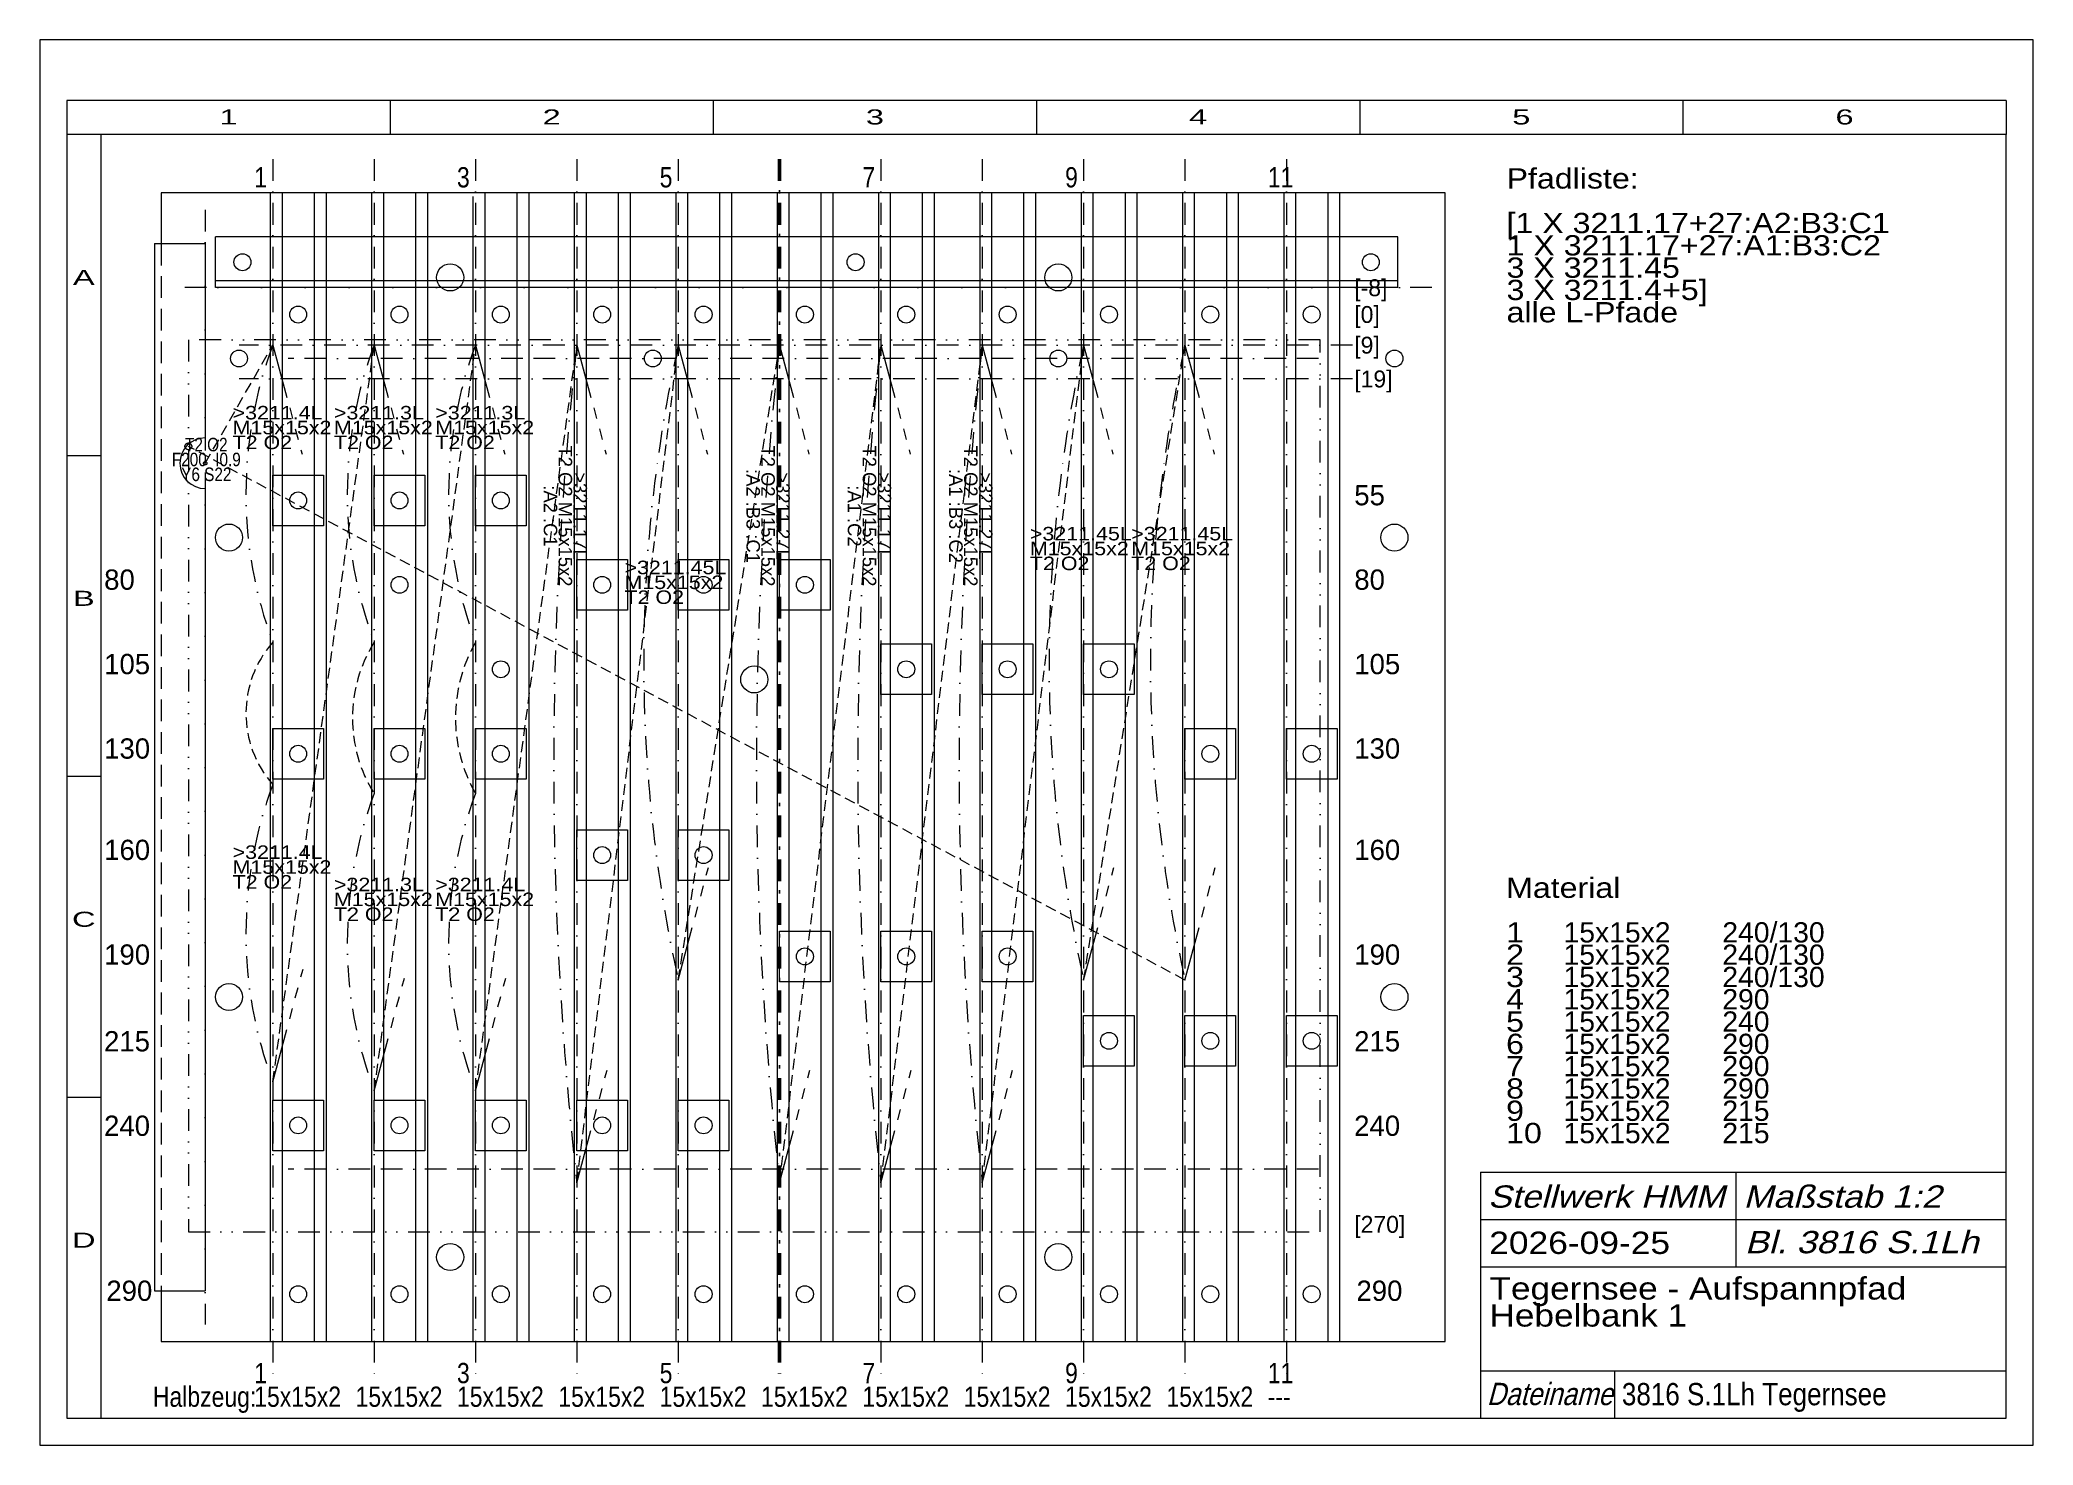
# Model space of a CAD drawing. Extents: x 2 to 592, y 2 to 418.
import ezdxf
from ezdxf.enums import TextEntityAlignment as Align

# ---------------------------------------------------------------- set-up
doc = ezdxf.new("R2010")
doc.units = 0
doc.header["$LTSCALE"] = 12.853353
for name, pattern in [('BORDER', [1.75, 0.5, -0.25, 0.5, -0.25, 0, -0.25]), ('DASHDOT', [1, 0.5, -0.25, 0, -0.25]), ('DASHED', [0.75, 0.5, -0.25]), ('DIVIDE', [1.25, 0.5, -0.25, 0, -0.25, 0, -0.25]), ('HIDDEN', [0.375, 0.25, -0.125]), ('PHANTOM', [2.5, 1.25, -0.25, 0.25, -0.25, 0.25, -0.25])]:
    doc.linetypes.add(name, pattern=pattern)
for name, color, linetype, lineweight in [('3816_1L', 30, 'CONTINUOUS', 13), ('BESCHRIFTUNG', 7, 'CONTINUOUS', 25), ('FRÄSPFADE', 30, 'CONTINUOUS', 0), ('KONSTRUKTION', 7, 'CONTINUOUS', 0), ('MITTELLINIEN', 5, 'DASHDOT', 13), ('STANDARD', 7, 'CONTINUOUS', 0)]:
    doc.layers.add(name, color=color, linetype=linetype, lineweight=lineweight)
doc.styles.add('Arial', font='arial.ttf')

msp = doc.modelspace()

# ---------------------------------------------------------------- linework, layer by layer
at = {"layer": '3816_1L', "linetype": 'HIDDEN'}
for p, q in [((50.95, 292.67), (70.95, 327.67)), ((70.95, 109.57), (100.95, 327.67)), ((100.95, 106.87), (130.95, 327.67)), ((130.95, 106.87), (160.95, 327.67)), ((160.95, 79.67), (190.95, 327.67)), ((190.95, 139.67), (220.95, 327.67)), ((220.95, 79.67), (250.95, 327.67)), ((250.95, 79.67), (280.95, 327.67)), ((280.95, 79.67), (310.95, 327.67)), ((310.95, 139.67), (340.95, 327.67)), ((340.95, 139.67), (45.95, 297.67))]:
    msp.add_line(p, q, dxfattribs=at)
at = {"layer": '3816_1L', "linetype": 'PHANTOM'}
for p, q in [((70.95, 327.67), (79.6, 295.39)), ((100.95, 327.67), (109.6, 295.39)), ((130.95, 327.67), (139.6, 295.39)), ((160.95, 327.67), (169.6, 295.39)), ((190.95, 327.67), (199.6, 295.39)), ((220.95, 327.67), (229.6, 295.39)), ((250.95, 327.67), (259.6, 295.39)), ((280.95, 327.67), (289.6, 295.39)), ((310.95, 327.67), (319.6, 295.39)), ((340.95, 327.67), (349.6, 295.39)), ((190.95, 139.67), (199.89, 173.03)), ((310.95, 139.67), (319.89, 173.03)), ((340.95, 139.67), (349.89, 173.03)), ((70.95, 109.57), (79.89, 142.93)), ((100.95, 106.87), (109.89, 140.24)), ((130.95, 106.87), (139.89, 140.24)), ((160.95, 79.67), (169.89, 113.03)), ((220.95, 79.67), (229.89, 113.03)), ((250.95, 79.67), (259.89, 113.03)), ((280.95, 79.67), (289.89, 113.03))]:
    msp.add_line(p, q, dxfattribs=at)
for centre, radius in [((45.95, 297.67), 1), ((50.95, 292.67), 0.5)]:
    msp.add_circle(centre, radius, dxfattribs=at)
at = {"layer": '3816_1L', "linetype": 'DASHDOT'}
for centre, radius, start, end in [((188.67, 283.66), 125.68, 159.50617, 200.49383), ((218.67, 283.66), 125.68, 159.50617, 200.49383), ((248.67, 283.66), 125.68, 159.50617, 200.49383), ((1278.85, 203.67), 1124.76, 173.6705, 186.3295), ((618.14, 233.67), 437.41, 167.59045, 192.40955), ((1338.85, 203.67), 1124.76, 173.6705, 186.3295), ((1368.85, 203.67), 1124.76, 173.6705, 186.3295), ((1398.85, 203.67), 1124.76, 173.6705, 186.3295), ((738.14, 233.67), 437.41, 167.59045, 192.40955), ((768.14, 233.67), 437.41, 167.59045, 192.40955), ((188.67, 153.57), 125.68, 159.50617, 200.49383), ((218.67, 150.87), 125.68, 159.50617, 200.49383), ((248.67, 150.87), 125.68, 159.50617, 200.49383)]:
    msp.add_arc(centre, radius, start, end, dxfattribs=at)
at = {"layer": '3816_1L', "linetype": 'HIDDEN'}
for centre, radius, start, end in [((94.81, 218.62), 31.82, 138.58927, 221.41073), ((136.82, 217.27), 42.29, 148.02579, 211.97421), ((170.12, 217.27), 45.12, 150.24391, 209.75609)]:
    msp.add_arc(centre, radius, start, end, dxfattribs=at)
at = {"layer": 'FRÄSPFADE', "linetype": 'DIVIDE', "lineweight": 20}
for p, q in [((380.95, 329.17), (45.95, 329.17)), ((45.95, 329.17), (45.95, 65.17)), ((380.95, 65.17), (380.95, 329.17)), ((45.95, 65.17), (380.95, 65.17))]:
    msp.add_line(p, q, dxfattribs=at)
at = {"layer": 'KONSTRUKTION', "color": 8}
for p, q in [((417.95, 372.67), (37.95, 372.67)), ((37.95, 372.67), (37.95, 357.67)), ((70.2, 372.67), (70.2, 32.67)), ((73.7, 372.67), (73.7, 32.67)), ((83.2, 372.67), (83.2, 32.67)), ((86.7, 372.67), (86.7, 32.67)), ((100.2, 372.67), (100.2, 32.67)), ((103.7, 372.67), (103.7, 32.67)), ((113.2, 372.67), (113.2, 32.67)), ((116.7, 372.67), (116.7, 32.67)), ((133.7, 372.67), (133.7, 32.67)), ((143.2, 372.67), (143.2, 32.67)), ((146.7, 372.67), (146.7, 32.67)), ((160.2, 372.67), (160.2, 32.67)), ((163.7, 372.67), (163.7, 32.67)), ((173.2, 372.67), (173.2, 32.67)), ((176.7, 372.67), (176.7, 32.67)), ((190.2, 372.67), (190.2, 32.67)), ((193.7, 372.67), (193.7, 32.67)), ((203.2, 372.67), (203.2, 32.67)), ((206.7, 372.67), (206.7, 32.67)), ((220.2, 372.67), (220.2, 32.67)), ((223.7, 372.67), (223.7, 32.67)), ((233.2, 372.67), (233.2, 32.67)), ((236.7, 372.67), (236.7, 32.67)), ((250.2, 372.67), (250.2, 32.67)), ((253.7, 372.67), (253.7, 32.67)), ((263.2, 372.67), (263.2, 32.67)), ((266.7, 372.67), (266.7, 32.67)), ((280.2, 372.67), (280.2, 32.67)), ((283.7, 372.67), (283.7, 32.67)), ((293.2, 372.67), (293.2, 32.67)), ((296.7, 372.67), (296.7, 32.67)), ((310.2, 372.67), (310.2, 32.67)), ((313.7, 372.67), (313.7, 32.67)), ((323.2, 372.67), (323.2, 32.67)), ((326.7, 372.67), (326.7, 32.67)), ((340.2, 372.67), (340.2, 32.67)), ((343.7, 372.67), (343.7, 32.67)), ((353.2, 372.67), (353.2, 32.67)), ((356.7, 372.67), (356.7, 32.67)), ((370.2, 372.67), (370.2, 32.67)), ((373.7, 372.67), (373.7, 32.67)), ((383.2, 372.67), (383.2, 32.67)), ((386.7, 372.67), (386.7, 32.67)), ((417.95, 32.67), (417.95, 372.67)), ((130.2, 371.67), (130.2, 32.67)), ((35.95, 357.67), (35.95, 47.67)), ((35.95, 357.67), (50.95, 357.67)), ((50.95, 357.67), (50.95, 300.17)), ((403.95, 359.67), (53.95, 359.67)), ((53.95, 344.67), (53.95, 359.67)), ((403.95, 344.67), (403.95, 359.67)), ((403.95, 346.67), (53.95, 346.67)), ((403.95, 344.67), (53.95, 344.67)), ((50.95, 285.17), (50.95, 47.67)), ((35.95, 47.67), (50.95, 47.67)), ((37.95, 47.67), (37.95, 32.67)), ((37.95, 32.67), (417.95, 32.67))]:
    msp.add_line(p, q, dxfattribs=at)
at = {"layer": 'KONSTRUKTION', "color": 8, "linetype": 'DASHED'}
msp.add_line((37.95, 357.67), (37.95, 47.67), dxfattribs=at)
at = {"layer": 'KONSTRUKTION', "color": 8, "linetype": 'BORDER'}
for p, q in [((380.5, 323.67), (75.5, 323.67)), ((380.5, 83.67), (75.5, 83.67))]:
    msp.add_line(p, q, dxfattribs=at)
at = {"layer": 'KONSTRUKTION', "color": 252}
for p, q in [((70.95, 289.17), (85.95, 289.17)), ((70.95, 274.17), (70.95, 289.17)), ((85.95, 289.17), (85.95, 274.17)), ((100.95, 274.17), (100.95, 289.17)), ((100.95, 289.17), (115.95, 289.17)), ((115.95, 289.17), (115.95, 274.17)), ((130.95, 274.17), (130.95, 289.17)), ((130.95, 289.17), (145.95, 289.17)), ((145.95, 289.17), (145.95, 274.17)), ((85.95, 274.17), (70.95, 274.17)), ((115.95, 274.17), (100.95, 274.17)), ((145.95, 274.17), (130.95, 274.17)), ((160.95, 249.17), (160.95, 264.17)), ((160.95, 264.17), (175.95, 264.17)), ((175.95, 264.17), (175.95, 249.17)), ((190.95, 249.17), (190.95, 264.17)), ((190.95, 264.17), (205.95, 264.17)), ((205.95, 264.17), (205.95, 249.17)), ((220.95, 264.17), (235.95, 264.17)), ((220.95, 249.17), (220.95, 264.17)), ((235.95, 264.17), (235.95, 249.17)), ((175.95, 249.17), (160.95, 249.17)), ((205.95, 249.17), (190.95, 249.17)), ((235.95, 249.17), (220.95, 249.17)), ((250.95, 224.17), (250.95, 239.17)), ((250.95, 239.17), (265.95, 239.17)), ((265.95, 239.17), (265.95, 224.17)), ((280.95, 224.17), (280.95, 239.17)), ((280.95, 239.17), (295.95, 239.17)), ((295.95, 239.17), (295.95, 224.17)), ((310.95, 239.17), (325.95, 239.17)), ((310.95, 224.17), (310.95, 239.17)), ((325.95, 239.17), (325.95, 224.17)), ((265.95, 224.17), (250.95, 224.17)), ((295.95, 224.17), (280.95, 224.17)), ((325.95, 224.17), (310.95, 224.17)), ((70.95, 199.17), (70.95, 214.17)), ((70.95, 214.17), (85.95, 214.17)), ((85.95, 214.17), (85.95, 199.17)), ((100.95, 199.17), (100.95, 214.17)), ((100.95, 214.17), (115.95, 214.17)), ((115.95, 214.17), (115.95, 199.17)), ((130.95, 214.17), (145.95, 214.17)), ((130.95, 199.17), (130.95, 214.17)), ((145.95, 214.17), (145.95, 199.17)), ((340.95, 199.17), (340.95, 214.17)), ((340.95, 214.17), (355.95, 214.17)), ((355.95, 214.17), (355.95, 199.17)), ((370.95, 199.17), (370.95, 214.17)), ((370.95, 214.17), (385.95, 214.17)), ((385.95, 214.17), (385.95, 199.17)), ((85.95, 199.17), (70.95, 199.17)), ((115.95, 199.17), (100.95, 199.17)), ((145.95, 199.17), (130.95, 199.17)), ((355.95, 199.17), (340.95, 199.17)), ((385.95, 199.17), (370.95, 199.17)), ((160.95, 169.17), (160.95, 184.17)), ((160.95, 184.17), (175.95, 184.17)), ((175.95, 184.17), (175.95, 169.17)), ((190.95, 169.17), (190.95, 184.17)), ((190.95, 184.17), (205.95, 184.17)), ((205.95, 184.17), (205.95, 169.17)), ((175.95, 169.17), (160.95, 169.17)), ((205.95, 169.17), (190.95, 169.17)), ((220.95, 139.17), (220.95, 154.17)), ((220.95, 154.17), (235.95, 154.17)), ((235.95, 154.17), (235.95, 139.17)), ((250.95, 139.17), (250.95, 154.17)), ((250.95, 154.17), (265.95, 154.17)), ((265.95, 154.17), (265.95, 139.17)), ((280.95, 154.17), (295.95, 154.17)), ((280.95, 139.17), (280.95, 154.17)), ((295.95, 154.17), (295.95, 139.17)), ((235.95, 139.17), (220.95, 139.17)), ((265.95, 139.17), (250.95, 139.17)), ((295.95, 139.17), (280.95, 139.17)), ((310.95, 114.17), (310.95, 129.17)), ((310.95, 129.17), (325.95, 129.17)), ((325.95, 129.17), (325.95, 114.17)), ((340.95, 114.17), (340.95, 129.17)), ((340.95, 129.17), (355.95, 129.17)), ((355.95, 129.17), (355.95, 114.17)), ((370.95, 129.17), (385.95, 129.17)), ((370.95, 114.17), (370.95, 129.17)), ((385.95, 129.17), (385.95, 114.17)), ((325.95, 114.17), (310.95, 114.17)), ((355.95, 114.17), (340.95, 114.17)), ((385.95, 114.17), (370.95, 114.17)), ((70.95, 89.17), (70.95, 104.17)), ((70.95, 104.17), (85.95, 104.17)), ((85.95, 104.17), (85.95, 89.17)), ((100.95, 89.17), (100.95, 104.17)), ((100.95, 104.17), (115.95, 104.17)), ((115.95, 104.17), (115.95, 89.17)), ((130.95, 104.17), (145.95, 104.17)), ((130.95, 89.17), (130.95, 104.17)), ((145.95, 104.17), (145.95, 89.17)), ((160.95, 89.17), (160.95, 104.17)), ((160.95, 104.17), (175.95, 104.17)), ((175.95, 104.17), (175.95, 89.17)), ((190.95, 89.17), (190.95, 104.17)), ((190.95, 104.17), (205.95, 104.17)), ((205.95, 104.17), (205.95, 89.17)), ((85.95, 89.17), (70.95, 89.17)), ((115.95, 89.17), (100.95, 89.17)), ((145.95, 89.17), (130.95, 89.17)), ((175.95, 89.17), (160.95, 89.17)), ((205.95, 89.17), (190.95, 89.17))]:
    msp.add_line(p, q, dxfattribs=at)
at = {"layer": 'KONSTRUKTION', "color": 8}
for centre, radius in [((61.95, 352.17), 2.5), ((243.45, 352.17), 2.5), ((395.95, 352.17), 2.5), ((123.45, 347.67), 4), ((303.45, 347.67), 4), ((78.45, 336.67), 2.5), ((78.45, 336.67), 2.5), ((108.45, 336.67), 2.5), ((108.45, 336.67), 2.5), ((138.45, 336.67), 2.5), ((138.45, 336.67), 2.5), ((168.45, 336.67), 2.5), ((168.45, 336.67), 2.5), ((198.45, 336.67), 2.5), ((198.45, 336.67), 2.5), ((228.45, 336.67), 2.5), ((228.45, 336.67), 2.5), ((258.45, 336.67), 2.5), ((258.45, 336.67), 2.5), ((288.45, 336.67), 2.5), ((288.45, 336.67), 2.5), ((318.45, 336.67), 2.5), ((318.45, 336.67), 2.5), ((348.45, 336.67), 2.5), ((348.45, 336.67), 2.5), ((378.45, 336.67), 2.5), ((378.45, 336.67), 2.5), ((60.95, 323.67), 2.5), ((183.45, 323.67), 2.5), ((303.45, 323.67), 2.5), ((402.95, 323.67), 2.5), ((78.45, 281.67), 2.5), ((78.45, 281.67), 2.5), ((108.45, 281.67), 2.5), ((108.45, 281.67), 2.5), ((138.45, 281.67), 2.5), ((138.45, 281.67), 2.5), ((57.97, 270.67), 4), ((402.95, 270.67), 4), ((108.45, 256.67), 2.5), ((168.45, 256.67), 2.5), ((168.45, 256.67), 2.5), ((198.45, 256.67), 2.5), ((198.45, 256.67), 2.5), ((228.45, 256.67), 2.5), ((138.45, 231.67), 2.5), ((213.45, 228.67), 4), ((258.45, 231.67), 2.5), ((288.45, 231.67), 2.5), ((288.45, 231.67), 2.5), ((318.45, 231.67), 2.5), ((318.45, 231.67), 2.5), ((78.45, 206.67), 2.5), ((78.45, 206.67), 2.5), ((108.45, 206.67), 2.5), ((108.45, 206.67), 2.5), ((138.45, 206.67), 2.5), ((138.45, 206.67), 2.5), ((348.45, 206.67), 2.5), ((348.45, 206.67), 2.5), ((378.45, 206.67), 2.5), ((378.45, 206.67), 2.5), ((168.45, 176.67), 2.5), ((168.45, 176.67), 2.5), ((198.45, 176.67), 2.5), ((198.45, 176.67), 2.5), ((228.45, 146.67), 2.5), ((228.45, 146.67), 2.5), ((258.45, 146.67), 2.5), ((258.45, 146.67), 2.5), ((288.45, 146.67), 2.5), ((288.45, 146.67), 2.5), ((57.97, 134.67), 4), ((402.95, 134.67), 4), ((318.45, 121.67), 2.5), ((318.45, 121.67), 2.5), ((348.45, 121.67), 2.5), ((348.45, 121.67), 2.5), ((378.45, 121.67), 2.5), ((378.45, 121.67), 2.5), ((78.45, 96.67), 2.5), ((78.45, 96.67), 2.5), ((108.45, 96.67), 2.5), ((108.45, 96.67), 2.5), ((138.45, 96.67), 2.5), ((138.45, 96.67), 2.5), ((168.45, 96.67), 2.5), ((168.45, 96.67), 2.5), ((198.45, 96.67), 2.5), ((198.45, 96.67), 2.5), ((123.45, 57.67), 4), ((303.45, 57.67), 4), ((78.45, 46.67), 2.5), ((78.45, 46.67), 2.5), ((108.45, 46.67), 2.5), ((108.45, 46.67), 2.5), ((138.45, 46.67), 2.5), ((138.45, 46.67), 2.5), ((168.45, 46.67), 2.5), ((168.45, 46.67), 2.5), ((198.45, 46.67), 2.5), ((198.45, 46.67), 2.5), ((228.45, 46.67), 2.5), ((228.45, 46.67), 2.5), ((258.45, 46.67), 2.5), ((258.45, 46.67), 2.5), ((288.45, 46.67), 2.5), ((288.45, 46.67), 2.5), ((318.45, 46.67), 2.5), ((318.45, 46.67), 2.5), ((348.45, 46.67), 2.5), ((348.45, 46.67), 2.5), ((378.45, 46.67), 2.5), ((378.45, 46.67), 2.5)]:
    msp.add_circle(centre, radius, dxfattribs=at)
msp.add_arc((50.95, 292.67), 7.5, 90, 270, dxfattribs=at)
at = {"layer": 'MITTELLINIEN'}
for p, q in [((70.95, 382.66), (70.95, 22.66)), ((100.95, 382.66), (100.95, 22.66)), ((130.95, 382.66), (130.95, 22.66)), ((160.95, 382.66), (160.95, 22.66)), ((190.95, 382.66), (190.95, 22.66)), ((250.95, 382.66), (250.95, 22.66)), ((280.95, 382.66), (280.95, 22.66)), ((310.95, 382.66), (310.95, 22.66)), ((340.95, 382.66), (340.95, 22.66)), ((370.95, 382.66), (370.95, 22.66)), ((50.95, 367.67), (50.95, 37.67)), ((414.04, 344.67), (43.89, 344.67)), ((390.5, 327.67), (60.95, 327.67)), ((390.5, 327.67), (65.5, 327.67)), ((390.5, 317.67), (60.95, 317.67)), ((390.5, 317.67), (65.5, 317.67))]:
    msp.add_line(p, q, dxfattribs=at)
at = {"layer": 'MITTELLINIEN', "color": 154, "lineweight": 50}
msp.add_line((220.95, 382.66), (220.95, 22.66), dxfattribs=at)
at = {"layer": 'STANDARD'}
for p, q in [((592, 418), (2, 418)), ((2, 418), (2, 2)), ((592, 2), (592, 418)), ((584, 400), (10, 400)), ((10, 400), (10, 390)), ((105.67, 400), (105.67, 390)), ((201.33, 400), (201.33, 390)), ((297, 400), (297, 390)), ((392.67, 400), (392.67, 390)), ((488.33, 400), (488.33, 390)), ((584, 400), (584, 390)), ((10, 390), (10, 10)), ((20, 390), (10, 390)), ((20, 390), (20, 10)), ((584, 390), (20, 390)), ((584, 10), (584, 390)), ((10, 295), (20, 295)), ((10, 200), (20, 200)), ((10, 105), (20, 105)), ((10, 10), (20, 10)), ((20, 10), (584, 10)), ((2, 2), (592, 2))]:
    msp.add_line(p, q, dxfattribs=at)
at = {"layer": 'STANDARD', "lineweight": 0}
for p, q in [((428.44, 82.8), (583.83, 82.8)), ((428.44, 82.8), (428.44, 10)), ((504.04, 82.8), (504.04, 54.8)), ((428.44, 68.8), (583.83, 68.8)), ((428.44, 54.8), (583.83, 54.8)), ((428.44, 24), (583.83, 24)), ((468.04, 24), (468.04, 10))]:
    msp.add_line(p, q, dxfattribs=at)

# ---------------------------------------------------------------- texts
at = {"layer": '3816_1L', "char_height": 4, "attachment_point": 7, "line_spacing_factor": 0.66, "style": 'Arial'}
for s, insert in [('\\W1.135146;>3211.4L\\PM15x15x2\\PT2 O2', (59.04, 296.78)), ('\\W1.135146;>3211.3L\\PM15x15x2\\PT2 O2', (89.04, 296.78)), ('\\W1.135146;>3211.3L\\PM15x15x2\\PT2 O2', (119.04, 296.78)), ('\\W1.135145;>3211.45L\\PM15x15x2\\PT2 O2', (295.04, 260.97)), ('\\W1.135145;>3211.45L\\PM15x15x2\\PT2 O2', (325.04, 260.97)), ('\\W1.135145;>3211.45L\\PM15x15x2\\PT2 O2', (175.04, 250.97)), ('\\W1.135146;>3211.4L\\PM15x15x2\\PT2 O2', (59.04, 166.68)), ('\\W1.135146;>3211.3L\\PM15x15x2\\PT2 O2', (89.04, 157.11)), ('\\W1.135146;>3211.4L\\PM15x15x2\\PT2 O2', (119.04, 157.11))]:
    msp.add_mtext(s, dxfattribs=dict(at, insert=insert))
at = {"layer": '3816_1L', "linetype": 'PHANTOM', "insert": (51.27, 293.76), "char_height": 4, "attachment_point": 5, "line_spacing_factor": 0.66, "style": 'Arial'}
msp.add_mtext('\\W0.810866;T2 O2\\PF200  I0.9\\PY6 S22\\P', dxfattribs=at)
at = {"layer": '3816_1L', "char_height": 4, "attachment_point": 5, "rotation": 270, "line_spacing_factor": 0.66, "style": 'Arial'}
for s, insert in [('\\W0.972809;>3211.17L\\PT2 O2 M15x15x2\\P:A2 :C1', (157.52, 277.06)), ('\\W0.972809;>3211.27L\\PT2 O2 M15x15x2\\P:A2 :B3 :C1', (217.52, 277.06)), ('\\W0.972809;>3211.17L\\PT2 O2 M15x15x2\\P:A1 :C2', (247.52, 277.06)), ('\\W0.972809;>3211.27L\\PT2 O2 M15x15x2\\P:A1 :B3 :C2', (277.52, 277.06))]:
    msp.add_mtext(s, dxfattribs=dict(at, insert=insert))
at = {"layer": 'BESCHRIFTUNG', "style": 'Arial'}
for s, height, width, p in [('1', 6, 0.810869, (65.46, 374.32)), ('3', 6, 0.810869, (125.46, 374.32)), ('5', 6, 0.810869, (185.46, 374.32)), ('7', 6, 0.810869, (245.46, 374.32)), ('9', 6, 0.810869, (305.46, 374.32)), ('11', 6, 0.810869, (365.46, 374.32)), ('[-8]', 5, 0.972709, (391.06, 342.12)), ('[0]', 5, 0.972719, (391.06, 334.2)), ('[9]', 5, 0.972719, (391.06, 325.12)), ('[19]', 5, 0.972755, (391.06, 315.12)), ('55', 6, 0.972828, (391.06, 280.22)), ('80', 6, 0.972828, (21.03, 255.22)), ('80', 6, 0.972828, (391.06, 255.22)), ('105', 6, 0.972828, (21.03, 230.22)), ('105', 6, 0.972828, (391.06, 230.22)), ('130', 6, 0.972828, (21.03, 205.22)), ('130', 6, 0.972828, (391.06, 205.22)), ('160', 6, 0.972828, (21.03, 175.22)), ('160', 6, 0.972828, (391.06, 175.22)), ('190', 6, 0.972828, (21.03, 144.23)), ('190', 6, 0.972828, (391.06, 144.23)), ('215', 6, 0.972828, (21, 118.56)), ('215', 6, 0.972828, (391.03, 118.56)), ('240', 6, 0.972828, (21, 93.55)), ('240', 6, 0.972828, (391.03, 93.55)), ('[270]', 5, 0.972773, (391.06, 64.86)), ('290', 6, 0.972828, (21.68, 44.71)), ('290', 6, 0.972828, (391.71, 44.71)), ('1', 6, 0.810869, (65.46, 20.34)), ('3', 6, 0.810869, (125.46, 20.34)), ('5', 6, 0.810869, (185.46, 20.34)), ('7', 6, 0.810869, (245.46, 20.34)), ('9', 6, 0.810869, (305.46, 20.34)), ('11', 6, 0.810869, (365.46, 20.34)), ('Halbzeug:', 6, 0.810868, (35.46, 13.34)), ('15x15x2', 6, 0.810868, (65.46, 13.34)), ('15x15x2', 6, 0.810868, (95.46, 13.34)), ('15x15x2', 6, 0.810868, (125.46, 13.34)), ('15x15x2', 6, 0.810868, (155.46, 13.34)), ('15x15x2', 6, 0.810868, (185.46, 13.34)), ('15x15x2', 6, 0.810868, (215.46, 13.34)), ('15x15x2', 6, 0.810868, (245.46, 13.34)), ('15x15x2', 6, 0.810868, (275.46, 13.34)), ('15x15x2', 6, 0.810868, (305.46, 13.34)), ('15x15x2', 6, 0.810868, (335.46, 13.34)), ('---', 6, 0.810862, (365.46, 13.34))]:
    msp.add_text(s, height=height, dxfattribs=dict(at, width=width)).set_placement(p)
at = {"layer": 'BESCHRIFTUNG', "style": 'Arial', "oblique": 15}
for s, width, p in [('Stellwerk HMM', 1.130136, (430.63, 78.88)), ('Maßstab 1:2', 1.143719, (506.23, 78.88)), ('Bl. 3816 S.1Lh', 1.143724, (506.67, 65.4)), ('Dateiname', 0.835372, (430.3, 20.45))]:
    msp.add_text(s, height=6.6, dxfattribs=dict(at, width=width)).set_placement(p, align=Align.TOP_LEFT)
at = {"layer": 'BESCHRIFTUNG', "style": 'Arial'}
for s, width, p in [('2026-09-25', 1.135137, (431, 65.2)), ('3816 S.1Lh Tegernsee', 0.835406, (470.27, 20.4))]:
    msp.add_text(s, height=6.6, dxfattribs=dict(at, width=width)).set_placement(p, align=Align.TOP_LEFT)
at = {"layer": 'BESCHRIFTUNG', "attachment_point": 1, "style": 'Arial'}
for s, insert, char_height, line_spacing_factor in [('\\W1.135040;Pfadliste:\\P\\P[1 X 3211.17+27:A2:B3:C1\\P1 X 3211.17+27:A1:B3:C2\\P3 X 3211.45\\P3 X 3211.4+5]\\Palle L-Pfade\\P', (436.13, 379.98), 6, 0.66), ('\\W1.130191;Tegernsee - Aufspannpfad\\PHebelbank 1', (431.07, 51.7), 6.6, 0.727273)]:
    msp.add_mtext(s, dxfattribs=dict(at, insert=insert, char_height=char_height, line_spacing_factor=line_spacing_factor))
at = {"layer": 'BESCHRIFTUNG', "linetype": 'HIDDEN', "char_height": 6, "attachment_point": 1, "line_spacing_factor": 0.66, "style": 'Arial'}
for s, insert in [('\\W1.134959;Material\\P\\P1\\P2\\P3\\P4\\P5\\P6\\P7\\P8\\P9\\P10', (436, 170)), ('\\W1.000000;\\P\\P15x15x2\\P15x15x2\\P15x15x2\\P15x15x2\\P15x15x2\\P15x15x2\\P15x15x2\\P15x15x2\\P15x15x2\\P15x15x2\\P', (453, 170)), ('\\W1.000000;\\P\\P240/130\\P240/130\\P240/130\\P290\\P240\\P290\\P290\\P290\\P215\\P215\\P', (500, 170))]:
    msp.add_mtext(s, dxfattribs=dict(at, insert=insert))
at = {"layer": 'STANDARD', "style": 'Arial'}
for s, width, p in [('1', 1.547923, (57.83, 392.95)), ('2', 1.547922, (153.5, 392.95)), ('3', 1.547923, (249.17, 392.95)), ('4', 1.547923, (344.83, 392.95)), ('5', 1.547922, (440.5, 392.95)), ('6', 1.547923, (536.17, 392.95)), ('A', 1.547987, (15, 345.45)), ('B', 1.547987, (15, 250.45)), ('C', 1.548103, (15, 155.45)), ('D', 1.548104, (15, 60.45))]:
    msp.add_text(s, height=4.46, dxfattribs=dict(at, width=width)).set_placement(p, align=Align.CENTER)

doc.saveas('drawing.dxf')
